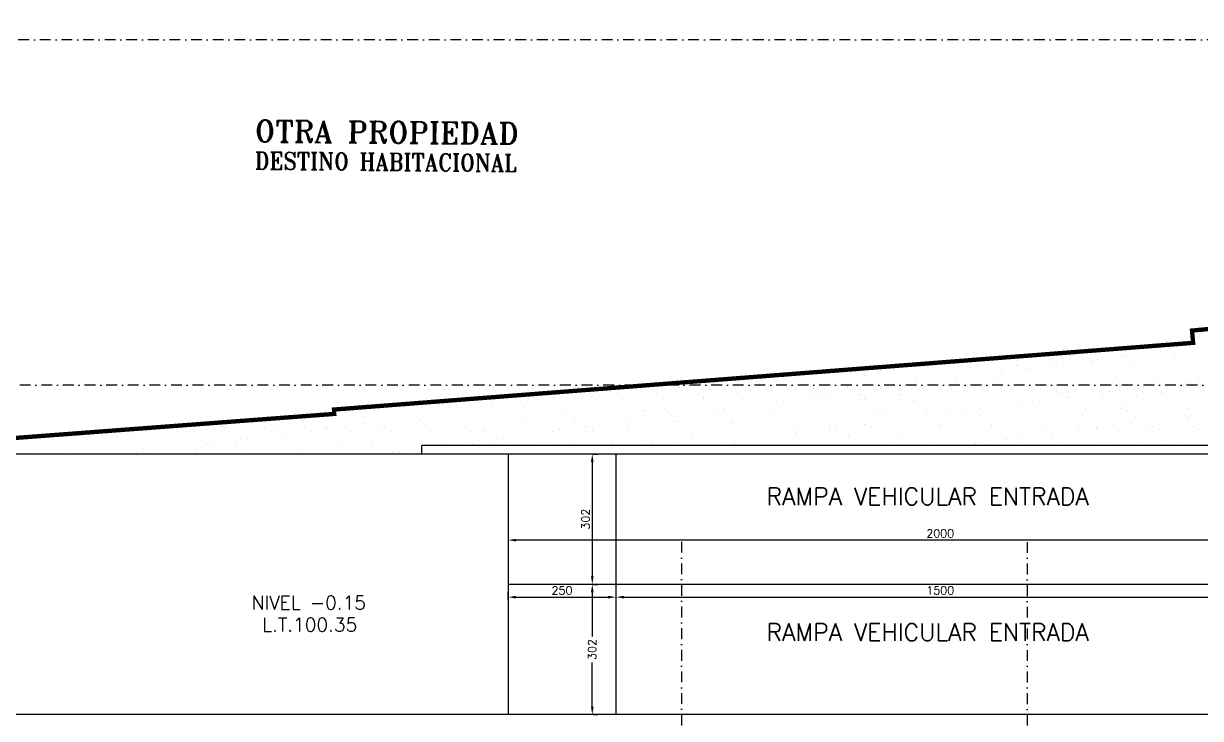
# Model space of a CAD drawing. Header units: millimetres. Extents: x 340 to 1003762, y 22 to 362022.
# Drawn here: x 556993 to 584230, y 291344 to 307432 of the extents above; entities that cross this region are included whole.
import ezdxf

# ---------------------------------------------------------------- set-up
doc = ezdxf.new("R2010")
doc.units = ezdxf.units.MM
doc.linetypes.add('LSBB_P_002 - PLANTA 1° NIVEL SALA DE VENTAS$0$000_ALTILLO PROPUESTA$0$HIDDEN', pattern=[0.375, 0.25, -0.125])
doc.linetypes.add('LSBB_P_002 - PLANTA 1° NIVEL SALA DE VENTAS$0$DASHDOT2', pattern=[0.5, 0.25, -0.125, 0, -0.125])
for name, color, linetype in [('A-DEMOLICION SV', 40, 'Continuous'), ('LSBB_P_002 - PLANTA 1° NIVEL SALA DE VENTAS$0$COTAS 125', 2, 'Continuous'), ('LSBB_P_002 - PLANTA 1° NIVEL SALA DE VENTAS$0$COTAS-EXT', 4, 'Continuous'), ('LSBB_P_002 - PLANTA 1° NIVEL SALA DE VENTAS$0$EJES', 8, 'LSBB_P_002 - PLANTA 1° NIVEL SALA DE VENTAS$0$DASHDOT2'), ('LSBB_P_002 - PLANTA 1° NIVEL SALA DE VENTAS$0$HATCH', 8, 'Continuous'), ('LSBB_P_002 - PLANTA 1° NIVEL SALA DE VENTAS$0$LETRERO', 2, 'Continuous'), ('LSBB_P_002 - PLANTA 1° NIVEL SALA DE VENTAS$0$MUROS', 5, 'Continuous'), ('LSBB_P_002 - PLANTA 1° NIVEL SALA DE VENTAS$0$PAVIMENTOS', 8, 'Continuous'), ('LSBB_P_002 - PLANTA 1° NIVEL SALA DE VENTAS$0$TEXTOS', 7, 'Continuous')]:
    doc.layers.add(name, color=color, linetype=linetype)
doc.layers.add('LSBB_P_002 - PLANTA 1° NIVEL SALA DE VENTAS$0$0.1', color=8, linetype='Continuous', lineweight=5)
doc.styles.add('LSBB_P_002 - PLANTA 1° NIVEL SALA DE VENTAS$0$1212_EXTERIORES OP8$0$STANDARD', font='txt')
doc.styles.add('LSBB_P_002 - PLANTA 1° NIVEL SALA DE VENTAS$0$ROMANS', font='romans')
doc.styles.add('LSBB_P_002 - PLANTA 1° NIVEL SALA DE VENTAS$0$ROMANT', font='romant')
doc.linetypes.add('LSBB_P_002 - PLANTA 1° NIVEL SALA DE VENTAS$0$1212_EXTERIORES OP8$0${ -E- }', pattern='A,4,-0.75,["E",LSBB_P_002 - PLANTA 1° NIVEL SALA DE VENTAS$0$1212_EXTERIORES OP8$0$STANDARD,S=0.15,R=0,X=-0.05,Y=-0.07],-0.75', length=5.5)
doc.dimstyles.new('LSBB_P_002 - PLANTA 1° NIVEL SALA DE VENTAS$0$DIMENSION-125', dxfattribs={"dimscale": 125, "dimtxt": 0.0015, "dimasz": 0.0015, "dimexe": 0.001, "dimexo": 0.0005, "dimgap": 0.0005, "dimtad": 1, "dimdec": 0, "dimlfac": 100, "dimzin": 0, "dimdsep": 46, "dimtxsty": 'LSBB_P_002 - PLANTA 1° NIVEL SALA DE VENTAS$0$ROMANS', "dimcen": 0.004, "dimclrd": 4, "dimclre": 8, "dimclrt": 3, "dimadec": 0, "dimazin": 0, "dimtfac": 1, "dimtdec": 0, "dimtix": 1, "dimtofl": 0, "dimtmove": 2, "dimatfit": 3, "dimfxl": 0, "dimtolj": 1, "dimtzin": 0, "dimarcsym": 0})

# ---------------------------------------------------------------- blocks, each defined once
blk = doc.blocks.new('*X45')
at = {"color": 0}
for p, q in [((530.064, 114.364), (530.064, 114.364)), ((527.042, 113.864), (527.042, 113.864)), ((528.51, 113.854), (528.51, 113.854)), ((528.754, 113.886), (528.754, 113.886)), ((529.162, 113.94), (529.162, 113.94)), ((529.318, 113.96), (529.318, 113.96)), ((529.382, 114.083), (529.382, 114.083)), ((529.562, 113.993), (529.562, 113.993)), ((529.778, 114.094), (529.778, 114.094)), ((529.969, 114.046), (529.969, 114.046)), ((523.722, 113.638), (523.722, 113.638)), ((523.777, 113.587), (523.777, 113.587)), ((523.96, 113.623), (523.96, 113.623)), ((525.702, 113.707), (525.702, 113.707)), ((525.828, 113.626), (525.828, 113.626)), ((525.847, 113.741), (525.847, 113.741)), ((526.14, 113.601), (526.14, 113.601)), ((526.633, 113.751), (526.633, 113.751)), ((526.636, 113.708), (526.636, 113.708)), ((526.739, 113.621), (526.739, 113.621)), ((526.762, 113.628), (526.762, 113.628)), ((526.895, 113.642), (526.895, 113.642)), ((527.098, 113.813), (527.098, 113.813)), ((527.139, 113.674), (527.139, 113.674)), ((527.4, 113.747), (527.4, 113.747)), ((527.547, 113.727), (527.547, 113.727)), ((527.57, 113.71), (527.57, 113.71)), ((527.697, 113.629), (527.697, 113.629)), ((527.703, 113.748), (527.703, 113.748)), ((527.947, 113.78), (527.947, 113.78)), ((528.21, 113.776), (528.21, 113.776)), ((528.26, 113.837), (528.26, 113.837)), ((528.354, 113.834), (528.354, 113.834)), ((528.504, 113.712), (528.504, 113.712)), ((528.631, 113.631), (528.631, 113.631)), ((528.996, 113.786), (528.996, 113.786)), ((529.439, 113.713), (529.439, 113.713)), ((529.461, 113.827), (529.461, 113.827)), ((529.516, 113.776), (529.516, 113.776)), ((529.565, 113.633), (529.565, 113.633)), ((529.763, 113.783), (529.763, 113.783)), ((519.744, 113.324), (519.744, 113.324)), ((519.949, 113.363), (519.949, 113.363)), ((520.457, 113.36), (520.457, 113.36)), ((520.678, 113.326), (520.678, 113.326)), ((520.735, 113.373), (520.735, 113.373)), ((521.502, 113.369), (521.502, 113.369)), ((521.612, 113.327), (521.612, 113.327)), ((521.62, 113.385), (521.62, 113.385)), ((522.312, 113.399), (522.312, 113.399)), ((522.547, 113.329), (522.547, 113.329)), ((522.82, 113.374), (522.82, 113.374)), ((522.875, 113.324), (522.875, 113.324)), ((523.098, 113.409), (523.098, 113.409)), ((523.481, 113.331), (523.481, 113.331)), ((523.865, 113.405), (523.865, 113.405)), ((524.038, 113.348), (524.038, 113.348)), ((524.415, 113.332), (524.415, 113.332)), ((524.473, 113.323), (524.473, 113.323)), ((525.124, 113.408), (525.124, 113.408)), ((525.239, 113.337), (525.239, 113.337)), ((525.28, 113.429), (525.28, 113.429)), ((525.349, 113.334), (525.349, 113.334)), ((525.461, 113.444), (525.461, 113.444)), ((525.524, 113.461), (525.524, 113.461)), ((525.932, 113.515), (525.932, 113.515)), ((526.088, 113.535), (526.088, 113.535)), ((526.196, 113.55), (526.196, 113.55)), ((526.228, 113.44), (526.228, 113.44)), ((526.284, 113.336), (526.284, 113.336)), ((526.332, 113.567), (526.332, 113.567)), ((526.457, 113.311), (526.457, 113.311)), ((527.038, 113.47), (527.038, 113.47)), ((527.218, 113.338), (527.218, 113.338)), ((527.359, 113.574), (527.359, 113.574)), ((527.824, 113.48), (527.824, 113.48)), ((528.152, 113.339), (528.152, 113.339)), ((528.559, 113.564), (528.559, 113.564)), ((528.591, 113.476), (528.591, 113.476)), ((528.614, 113.513), (528.614, 113.513)), ((529.086, 113.341), (529.086, 113.341)), ((529.401, 113.505), (529.401, 113.505)), ((529.777, 113.537), (529.777, 113.537)), ((530.021, 113.343), (530.021, 113.343)), ((516.772, 113.086), (516.772, 113.086)), ((516.928, 113.106), (516.928, 113.106)), ((517.136, 113.134), (517.136, 113.134)), ((517.172, 113.138), (517.172, 113.138)), ((518.299, 113.158), (518.299, 113.158)), ((518.777, 113.056), (518.777, 113.056)), ((519.5, 113.148), (519.5, 113.148)), ((519.555, 113.097), (519.555, 113.097)), ((519.563, 113.066), (519.563, 113.066)), ((520.33, 113.063), (520.33, 113.063)), ((520.718, 113.121), (520.718, 113.121)), ((521.14, 113.092), (521.14, 113.092)), ((521.918, 113.111), (521.918, 113.111)), ((521.926, 113.102), (521.926, 113.102)), ((521.973, 113.06), (521.973, 113.06)), ((522.693, 113.098), (522.693, 113.098)), ((522.701, 113.089), (522.701, 113.089)), ((522.858, 113.11), (522.858, 113.11)), ((523.101, 113.142), (523.101, 113.142)), ((523.136, 113.084), (523.136, 113.084)), ((523.503, 113.127), (523.503, 113.127)), ((523.509, 113.196), (523.509, 113.196)), ((523.665, 113.216), (523.665, 113.216)), ((523.909, 113.248), (523.909, 113.248)), ((524.289, 113.137), (524.289, 113.137)), ((524.317, 113.302), (524.317, 113.302)), ((524.337, 113.074), (524.337, 113.074)), ((525.056, 113.134), (525.056, 113.134)), ((525.294, 113.287), (525.294, 113.287)), ((525.555, 113.048), (525.555, 113.048)), ((525.866, 113.163), (525.866, 113.163)), ((526.652, 113.173), (526.652, 113.173)), ((526.755, 113.037), (526.755, 113.037)), ((527.419, 113.169), (527.419, 113.169)), ((527.657, 113.301), (527.657, 113.301)), ((527.712, 113.25), (527.712, 113.25)), ((528.223, 113.04), (528.223, 113.04)), ((528.229, 113.198), (528.229, 113.198)), ((528.631, 113.093), (528.631, 113.093)), ((528.787, 113.114), (528.787, 113.114)), ((528.875, 113.274), (528.875, 113.274)), ((529.015, 113.208), (529.015, 113.208)), ((529.031, 113.146), (529.031, 113.146)), ((529.438, 113.2), (529.438, 113.2)), ((529.594, 113.22), (529.594, 113.22)), ((529.782, 113.205), (529.782, 113.205)), ((529.838, 113.252), (529.838, 113.252)), ((530.076, 113.264), (530.076, 113.264)), ((513.925, 112.853), (513.925, 112.853)), ((514.35, 112.767), (514.35, 112.767)), ((514.506, 112.787), (514.506, 112.787)), ((514.733, 112.935), (514.733, 112.935)), ((514.75, 112.819), (514.75, 112.819)), ((514.86, 112.854), (514.86, 112.854)), ((514.979, 112.932), (514.979, 112.932)), ((515.157, 112.873), (515.157, 112.873)), ((515.313, 112.893), (515.313, 112.893)), ((515.557, 112.926), (515.557, 112.926)), ((515.604, 112.992), (515.604, 112.992)), ((515.667, 112.937), (515.667, 112.937)), ((515.794, 112.856), (515.794, 112.856)), ((515.965, 112.979), (515.965, 112.979)), ((516.121, 113), (516.121, 113)), ((516.179, 112.921), (516.179, 112.921)), ((516.234, 112.871), (516.234, 112.871)), ((516.365, 113.032), (516.365, 113.032)), ((516.414, 113.021), (516.414, 113.021)), ((516.602, 112.938), (516.602, 112.938)), ((516.728, 112.858), (516.728, 112.858)), ((517.2, 113.031), (517.2, 113.031)), ((517.397, 112.895), (517.397, 112.895)), ((517.536, 112.94), (517.536, 112.94)), ((517.662, 112.86), (517.662, 112.86)), ((517.967, 113.027), (517.967, 113.027)), ((518.47, 112.942), (518.47, 112.942)), ((518.597, 112.861), (518.597, 112.861)), ((518.598, 112.884), (518.598, 112.884)), ((518.653, 112.834), (518.653, 112.834)), ((519.404, 112.944), (519.404, 112.944)), ((519.531, 112.863), (519.531, 112.863)), ((519.816, 112.858), (519.816, 112.858)), ((519.968, 112.785), (519.968, 112.785)), ((520.279, 112.77), (520.279, 112.77)), ((520.339, 112.945), (520.339, 112.945)), ((520.435, 112.791), (520.435, 112.791)), ((520.465, 112.865), (520.465, 112.865)), ((520.679, 112.823), (520.679, 112.823)), ((520.754, 112.795), (520.754, 112.795)), ((521.016, 112.848), (521.016, 112.848)), ((521.072, 112.797), (521.072, 112.797)), ((521.086, 112.877), (521.086, 112.877)), ((521.243, 112.897), (521.243, 112.897)), ((521.273, 112.947), (521.273, 112.947)), ((521.399, 112.866), (521.399, 112.866)), ((521.486, 112.929), (521.486, 112.929)), ((521.521, 112.791), (521.521, 112.791)), ((521.894, 112.983), (521.894, 112.983)), ((522.05, 113.004), (522.05, 113.004)), ((522.207, 112.949), (522.207, 112.949)), ((522.234, 112.821), (522.234, 112.821)), ((522.294, 113.036), (522.294, 113.036)), ((522.331, 112.821), (522.331, 112.821)), ((522.334, 112.868), (522.334, 112.868)), ((523.117, 112.831), (523.117, 112.831)), ((523.141, 112.95), (523.141, 112.95)), ((523.268, 112.87), (523.268, 112.87)), ((523.435, 112.811), (523.435, 112.811)), ((523.884, 112.827), (523.884, 112.827)), ((524.076, 112.952), (524.076, 112.952)), ((524.202, 112.871), (524.202, 112.871)), ((524.392, 113.023), (524.392, 113.023)), ((524.653, 112.784), (524.653, 112.784)), ((524.694, 112.856), (524.694, 112.856)), ((525.01, 112.954), (525.01, 112.954)), ((525.136, 112.873), (525.136, 112.873)), ((525.48, 112.866), (525.48, 112.866)), ((525.853, 112.774), (525.853, 112.774)), ((525.944, 112.955), (525.944, 112.955)), ((526.071, 112.875), (526.071, 112.875)), ((526.208, 112.774), (526.208, 112.774)), ((526.247, 112.862), (526.247, 112.862)), ((526.364, 112.795), (526.364, 112.795)), ((526.608, 112.827), (526.608, 112.827)), ((526.811, 112.987), (526.811, 112.987)), ((526.878, 112.957), (526.878, 112.957)), ((527.005, 112.876), (527.005, 112.876)), ((527.016, 112.881), (527.016, 112.881)), ((527.057, 112.892), (527.057, 112.892)), ((527.172, 112.901), (527.172, 112.901)), ((527.416, 112.933), (527.416, 112.933)), ((527.813, 112.959), (527.813, 112.959)), ((527.823, 112.987), (527.823, 112.987)), ((527.843, 112.902), (527.843, 112.902)), ((527.939, 112.878), (527.939, 112.878)), ((527.973, 113.011), (527.973, 113.011)), ((527.979, 113.008), (527.979, 113.008)), ((528.61, 112.898), (528.61, 112.898)), ((528.747, 112.96), (528.747, 112.96)), ((528.873, 112.88), (528.873, 112.88)), ((529.174, 113), (529.174, 113)), ((529.229, 112.95), (529.229, 112.95)), ((529.42, 112.927), (529.42, 112.927)), ((529.681, 112.962), (529.681, 112.962)), ((529.808, 112.882), (529.808, 112.882)), ((510.644, 112.556), (510.644, 112.556)), ((511.302, 112.653), (511.302, 112.653)), ((511.578, 112.557), (511.578, 112.557)), ((511.658, 112.705), (511.658, 112.705)), ((512.069, 112.649), (512.069, 112.649)), ((512.327, 112.5), (512.327, 112.5)), ((512.512, 112.559), (512.512, 112.559)), ((512.734, 112.554), (512.734, 112.554)), ((512.859, 112.695), (512.859, 112.695)), ((512.879, 112.678), (512.879, 112.678)), ((512.891, 112.575), (512.891, 112.575)), ((512.914, 112.644), (512.914, 112.644)), ((513.135, 112.607), (513.135, 112.607)), ((513.447, 112.561), (513.447, 112.561)), ((513.542, 112.66), (513.542, 112.66)), ((513.665, 112.688), (513.665, 112.688)), ((513.698, 112.681), (513.698, 112.681)), ((513.942, 112.713), (513.942, 112.713)), ((514.077, 112.668), (514.077, 112.668)), ((514.381, 112.563), (514.381, 112.563)), ((514.432, 112.685), (514.432, 112.685)), ((515.242, 112.714), (515.242, 112.714)), ((515.277, 112.658), (515.277, 112.658)), ((515.315, 112.564), (515.315, 112.564)), ((515.333, 112.607), (515.333, 112.607)), ((516.028, 112.724), (516.028, 112.724)), ((516.249, 112.566), (516.249, 112.566)), ((516.495, 112.631), (516.495, 112.631)), ((516.795, 112.72), (516.795, 112.72)), ((517.184, 112.568), (517.184, 112.568)), ((517.605, 112.749), (517.605, 112.749)), ((517.696, 112.621), (517.696, 112.621)), ((517.751, 112.57), (517.751, 112.57)), ((518.118, 112.569), (518.118, 112.569)), ((518.256, 112.504), (518.256, 112.504)), ((518.391, 112.76), (518.391, 112.76)), ((518.664, 112.558), (518.664, 112.558)), ((518.82, 112.578), (518.82, 112.578)), ((518.914, 112.595), (518.914, 112.595)), ((519.052, 112.571), (519.052, 112.571)), ((519.064, 112.611), (519.064, 112.611)), ((519.158, 112.756), (519.158, 112.756)), ((519.471, 112.664), (519.471, 112.664)), ((519.627, 112.685), (519.627, 112.685)), ((519.871, 112.717), (519.871, 112.717)), ((519.986, 112.573), (519.986, 112.573)), ((520.114, 112.584), (520.114, 112.584)), ((520.17, 112.534), (520.17, 112.534)), ((520.921, 112.574), (520.921, 112.574)), ((521.159, 112.514), (521.159, 112.514)), ((521.333, 112.558), (521.333, 112.558)), ((521.855, 112.576), (521.855, 112.576)), ((521.945, 112.524), (521.945, 112.524)), ((522.533, 112.547), (522.533, 112.547)), ((522.588, 112.497), (522.588, 112.497)), ((522.712, 112.52), (522.712, 112.52)), ((522.789, 112.578), (522.789, 112.578)), ((523.49, 112.76), (523.49, 112.76)), ((523.522, 112.549), (523.522, 112.549)), ((523.723, 112.58), (523.723, 112.58)), ((523.751, 112.521), (523.751, 112.521)), ((524.186, 112.508), (524.186, 112.508)), ((524.308, 112.559), (524.308, 112.559)), ((524.593, 112.562), (524.593, 112.562)), ((524.657, 112.581), (524.657, 112.581)), ((524.749, 112.582), (524.749, 112.582)), ((524.952, 112.511), (524.952, 112.511)), ((524.993, 112.614), (524.993, 112.614)), ((525.075, 112.556), (525.075, 112.556)), ((525.401, 112.668), (525.401, 112.668)), ((525.557, 112.689), (525.557, 112.689)), ((525.592, 112.583), (525.592, 112.583)), ((525.801, 112.721), (525.801, 112.721)), ((525.885, 112.585), (525.885, 112.585)), ((525.909, 112.723), (525.909, 112.723)), ((526.526, 112.585), (526.526, 112.585)), ((526.671, 112.595), (526.671, 112.595)), ((527.072, 112.747), (527.072, 112.747)), ((527.438, 112.591), (527.438, 112.591)), ((527.46, 112.586), (527.46, 112.586)), ((528.248, 112.62), (528.248, 112.62)), ((528.272, 112.737), (528.272, 112.737)), ((528.327, 112.686), (528.327, 112.686)), ((528.394, 112.588), (528.394, 112.588)), ((529.033, 112.63), (529.033, 112.63)), ((529.329, 112.59), (529.329, 112.59)), ((529.49, 112.711), (529.49, 112.711)), ((529.801, 112.627), (529.801, 112.627)), ((507.767, 112.311), (507.767, 112.311)), ((508.534, 112.307), (508.534, 112.307)), ((509.344, 112.336), (509.344, 112.336)), ((509.594, 112.418), (509.594, 112.418)), ((510.13, 112.346), (510.13, 112.346)), ((510.312, 112.235), (510.312, 112.235)), ((510.468, 112.256), (510.468, 112.256)), ((510.712, 112.288), (510.712, 112.288)), ((510.757, 112.442), (510.757, 112.442)), ((510.897, 112.342), (510.897, 112.342)), ((511.119, 112.341), (511.119, 112.341)), ((511.276, 112.362), (511.276, 112.362)), ((511.519, 112.394), (511.519, 112.394)), ((511.707, 112.372), (511.707, 112.372)), ((511.927, 112.448), (511.927, 112.448)), ((511.957, 112.432), (511.957, 112.432)), ((512.012, 112.381), (512.012, 112.381)), ((512.083, 112.468), (512.083, 112.468)), ((512.493, 112.382), (512.493, 112.382)), ((513.175, 112.405), (513.175, 112.405)), ((513.26, 112.378), (513.26, 112.378)), ((514.07, 112.407), (514.07, 112.407)), ((514.376, 112.395), (514.376, 112.395)), ((514.431, 112.344), (514.431, 112.344)), ((514.856, 112.417), (514.856, 112.417)), ((515.594, 112.368), (515.594, 112.368)), ((515.623, 112.414), (515.623, 112.414)), ((516.241, 112.239), (516.241, 112.239)), ((516.397, 112.259), (516.397, 112.259)), ((516.433, 112.443), (516.433, 112.443)), ((516.641, 112.292), (516.641, 112.292)), ((516.794, 112.358), (516.794, 112.358)), ((516.849, 112.307), (516.849, 112.307)), ((517.049, 112.345), (517.049, 112.345)), ((517.205, 112.366), (517.205, 112.366)), ((517.219, 112.453), (517.219, 112.453)), ((517.449, 112.398), (517.449, 112.398)), ((517.856, 112.452), (517.856, 112.452)), ((517.986, 112.449), (517.986, 112.449)), ((518.012, 112.472), (518.012, 112.472)), ((518.012, 112.331), (518.012, 112.331)), ((518.796, 112.478), (518.796, 112.478)), ((519.213, 112.321), (519.213, 112.321)), ((519.268, 112.27), (519.268, 112.27)), ((519.582, 112.488), (519.582, 112.488)), ((520.349, 112.485), (520.349, 112.485)), ((520.431, 112.294), (520.431, 112.294)), ((521.631, 112.284), (521.631, 112.284)), ((521.687, 112.233), (521.687, 112.233)), ((522.171, 112.243), (522.171, 112.243)), ((522.327, 112.263), (522.327, 112.263)), ((522.35, 112.243), (522.35, 112.243)), ((522.571, 112.295), (522.571, 112.295)), ((522.849, 112.258), (522.849, 112.258)), ((522.978, 112.349), (522.978, 112.349)), ((523.134, 112.37), (523.134, 112.37)), ((523.135, 112.253), (523.135, 112.253)), ((523.378, 112.402), (523.378, 112.402)), ((523.786, 112.455), (523.786, 112.455)), ((523.903, 112.249), (523.903, 112.249)), ((523.942, 112.476), (523.942, 112.476)), ((524.05, 112.247), (524.05, 112.247)), ((524.713, 112.278), (524.713, 112.278)), ((525.007, 112.46), (525.007, 112.46)), ((525.268, 112.221), (525.268, 112.221)), ((525.498, 112.288), (525.498, 112.288)), ((526.17, 112.484), (526.17, 112.484)), ((526.266, 112.284), (526.266, 112.284)), ((527.076, 112.314), (527.076, 112.314)), ((527.37, 112.474), (527.37, 112.474)), ((527.425, 112.423), (527.425, 112.423)), ((527.861, 112.324), (527.861, 112.324)), ((528.1, 112.247), (528.1, 112.247)), ((528.256, 112.267), (528.256, 112.267)), ((528.5, 112.299), (528.5, 112.299)), ((528.588, 112.447), (528.588, 112.447)), ((528.629, 112.32), (528.629, 112.32)), ((528.907, 112.353), (528.907, 112.353)), ((529.064, 112.374), (529.064, 112.374)), ((529.307, 112.406), (529.307, 112.406)), ((529.439, 112.349), (529.439, 112.349)), ((529.715, 112.459), (529.715, 112.459)), ((529.789, 112.437), (529.789, 112.437)), ((529.844, 112.386), (529.844, 112.386)), ((529.871, 112.48), (529.871, 112.48)), ((503.446, 111.958), (503.446, 111.958)), ((504.116, 111.989), (504.116, 111.989)), ((504.232, 111.968), (504.232, 111.968)), ((504.825, 112.085), (504.825, 112.085)), ((504.999, 111.965), (504.999, 111.965)), ((505.316, 111.979), (505.316, 111.979)), ((505.759, 112.086), (505.759, 112.086)), ((505.809, 111.994), (505.809, 111.994)), ((506.273, 112.191), (506.273, 112.191)), ((506.534, 111.952), (506.534, 111.952)), ((506.567, 112.169), (506.567, 112.169)), ((506.595, 112.004), (506.595, 112.004)), ((506.694, 112.088), (506.694, 112.088)), ((507.362, 112), (507.362, 112)), ((507.436, 112.215), (507.436, 112.215)), ((507.501, 112.17), (507.501, 112.17)), ((507.628, 112.09), (507.628, 112.09)), ((508.172, 112.029), (508.172, 112.029)), ((508.289, 111.969), (508.289, 111.969)), ((508.436, 112.172), (508.436, 112.172)), ((508.562, 112.091), (508.562, 112.091)), ((508.637, 112.205), (508.637, 112.205)), ((508.692, 112.154), (508.692, 112.154)), ((508.697, 112.022), (508.697, 112.022)), ((508.853, 112.043), (508.853, 112.043)), ((508.958, 112.039), (508.958, 112.039)), ((509.097, 112.075), (509.097, 112.075)), ((509.37, 112.174), (509.37, 112.174)), ((509.496, 112.093), (509.496, 112.093)), ((509.504, 112.129), (509.504, 112.129)), ((509.66, 112.149), (509.66, 112.149)), ((509.725, 112.036), (509.725, 112.036)), ((509.855, 112.179), (509.855, 112.179)), ((509.904, 112.181), (509.904, 112.181)), ((510.304, 112.175), (510.304, 112.175)), ((510.431, 112.095), (510.431, 112.095)), ((510.535, 112.065), (510.535, 112.065)), ((511.055, 112.168), (511.055, 112.168)), ((511.11, 112.118), (511.11, 112.118)), ((511.238, 112.177), (511.238, 112.177)), ((511.321, 112.075), (511.321, 112.075)), ((511.365, 112.096), (511.365, 112.096)), ((512.088, 112.071), (512.088, 112.071)), ((512.173, 112.179), (512.173, 112.179)), ((512.273, 112.142), (512.273, 112.142)), ((512.299, 112.098), (512.299, 112.098)), ((512.898, 112.1), (512.898, 112.1)), ((513.107, 112.18), (513.107, 112.18)), ((513.233, 112.1), (513.233, 112.1)), ((513.474, 112.131), (513.474, 112.131)), ((513.529, 112.081), (513.529, 112.081)), ((513.684, 112.11), (513.684, 112.11)), ((514.041, 112.182), (514.041, 112.182)), ((514.168, 112.101), (514.168, 112.101)), ((514.219, 111.973), (514.219, 111.973)), ((514.451, 112.107), (514.451, 112.107)), ((514.626, 112.026), (514.626, 112.026)), ((514.692, 112.105), (514.692, 112.105)), ((514.782, 112.047), (514.782, 112.047)), ((514.975, 112.184), (514.975, 112.184)), ((515.026, 112.079), (515.026, 112.079)), ((515.102, 112.103), (515.102, 112.103)), ((515.261, 112.136), (515.261, 112.136)), ((515.434, 112.133), (515.434, 112.133)), ((515.59, 112.153), (515.59, 112.153)), ((515.834, 112.185), (515.834, 112.185)), ((515.892, 112.095), (515.892, 112.095)), ((515.91, 112.185), (515.91, 112.185)), ((515.948, 112.044), (515.948, 112.044)), ((516.036, 112.105), (516.036, 112.105)), ((516.047, 112.146), (516.047, 112.146)), ((516.814, 112.142), (516.814, 112.142)), ((516.844, 112.187), (516.844, 112.187)), ((516.97, 112.107), (516.97, 112.107)), ((517.11, 112.068), (517.11, 112.068)), ((517.624, 112.171), (517.624, 112.171)), ((517.778, 112.189), (517.778, 112.189)), ((517.905, 112.108), (517.905, 112.108)), ((518.311, 112.058), (518.311, 112.058)), ((518.366, 112.007), (518.366, 112.007)), ((518.41, 112.181), (518.41, 112.181)), ((518.712, 112.191), (518.712, 112.191)), ((518.839, 112.11), (518.839, 112.11)), ((519.177, 112.178), (519.177, 112.178)), ((519.529, 112.031), (519.529, 112.031)), ((519.647, 112.192), (519.647, 112.192)), ((519.773, 112.112), (519.773, 112.112)), ((519.987, 112.207), (519.987, 112.207)), ((520.148, 111.977), (520.148, 111.977)), ((520.555, 112.03), (520.555, 112.03)), ((520.581, 112.194), (520.581, 112.194)), ((520.707, 112.113), (520.707, 112.113)), ((520.712, 112.051), (520.712, 112.051)), ((520.729, 112.021), (520.729, 112.021)), ((520.773, 112.217), (520.773, 112.217)), ((520.785, 111.97), (520.785, 111.97)), ((520.956, 112.083), (520.956, 112.083)), ((521.363, 112.136), (521.363, 112.136)), ((521.515, 112.196), (521.515, 112.196)), ((521.519, 112.157), (521.519, 112.157)), ((521.54, 112.213), (521.54, 112.213)), ((521.642, 112.115), (521.642, 112.115)), ((521.763, 112.189), (521.763, 112.189)), ((521.948, 111.994), (521.948, 111.994)), ((522.449, 112.197), (522.449, 112.197)), ((522.576, 112.117), (522.576, 112.117)), ((523.148, 111.984), (523.148, 111.984)), ((523.384, 112.199), (523.384, 112.199)), ((523.51, 112.118), (523.51, 112.118)), ((523.541, 111.971), (523.541, 111.971)), ((524.105, 112.197), (524.105, 112.197)), ((524.318, 112.201), (524.318, 112.201)), ((524.326, 111.981), (524.326, 111.981)), ((524.366, 111.958), (524.366, 111.958)), ((524.444, 112.12), (524.444, 112.12)), ((525.094, 111.978), (525.094, 111.978)), ((525.252, 112.202), (525.252, 112.202)), ((525.379, 112.122), (525.379, 112.122)), ((525.567, 111.947), (525.567, 111.947)), ((525.833, 111.948), (525.833, 111.948)), ((525.904, 112.007), (525.904, 112.007)), ((526.077, 111.98), (526.077, 111.98)), ((526.186, 112.204), (526.186, 112.204)), ((526.313, 112.124), (526.313, 112.124)), ((526.468, 112.21), (526.468, 112.21)), ((526.485, 112.034), (526.485, 112.034)), ((526.524, 112.16), (526.524, 112.16)), ((526.641, 112.055), (526.641, 112.055)), ((526.689, 112.017), (526.689, 112.017)), ((526.885, 112.087), (526.885, 112.087)), ((527.121, 112.206), (527.121, 112.206)), ((527.247, 112.125), (527.247, 112.125)), ((527.292, 112.14), (527.292, 112.14)), ((527.448, 112.161), (527.448, 112.161)), ((527.457, 112.013), (527.457, 112.013)), ((527.686, 112.184), (527.686, 112.184)), ((527.692, 112.193), (527.692, 112.193)), ((528.055, 112.208), (528.055, 112.208)), ((528.181, 112.127), (528.181, 112.127)), ((528.267, 112.042), (528.267, 112.042)), ((528.887, 112.174), (528.887, 112.174)), ((528.942, 112.123), (528.942, 112.123)), ((528.989, 112.209), (528.989, 112.209)), ((529.052, 112.052), (529.052, 112.052)), ((529.116, 112.129), (529.116, 112.129)), ((529.82, 112.049), (529.82, 112.049)), ((529.923, 112.211), (529.923, 112.211)), ((530.05, 112.13), (530.05, 112.13)), ((503.214, 111.726), (503.214, 111.726)), ((503.412, 111.791), (503.412, 111.791)), ((504.346, 111.793), (504.346, 111.793)), ((504.414, 111.715), (504.414, 111.715)), ((504.637, 111.687), (504.637, 111.687)), ((505.281, 111.794), (505.281, 111.794)), ((505.371, 111.928), (505.371, 111.928)), ((505.423, 111.697), (505.423, 111.697)), ((505.632, 111.689), (505.632, 111.689)), ((506.19, 111.693), (506.19, 111.693)), ((506.215, 111.796), (506.215, 111.796)), ((506.274, 111.703), (506.274, 111.703)), ((506.43, 111.724), (506.43, 111.724)), ((506.674, 111.756), (506.674, 111.756)), ((506.833, 111.678), (506.833, 111.678)), ((507, 111.723), (507, 111.723)), ((507.082, 111.81), (507.082, 111.81)), ((507.149, 111.798), (507.149, 111.798)), ((507.238, 111.83), (507.238, 111.83)), ((507.482, 111.862), (507.482, 111.862)), ((507.735, 111.942), (507.735, 111.942)), ((507.786, 111.733), (507.786, 111.733)), ((507.79, 111.891), (507.79, 111.891)), ((507.889, 111.916), (507.889, 111.916)), ((508.045, 111.937), (508.045, 111.937)), ((508.083, 111.799), (508.083, 111.799)), ((508.553, 111.729), (508.553, 111.729)), ((508.953, 111.915), (508.953, 111.915)), ((509.018, 111.801), (509.018, 111.801)), ((509.363, 111.758), (509.363, 111.758)), ((509.952, 111.803), (509.952, 111.803)), ((510.149, 111.768), (510.149, 111.768)), ((510.153, 111.905), (510.153, 111.905)), ((510.209, 111.854), (510.209, 111.854)), ((510.886, 111.805), (510.886, 111.805)), ((510.916, 111.764), (510.916, 111.764)), ((511.371, 111.878), (511.371, 111.878)), ((511.726, 111.794), (511.726, 111.794)), ((511.82, 111.806), (511.82, 111.806)), ((512.512, 111.804), (512.512, 111.804)), ((512.572, 111.868), (512.572, 111.868)), ((512.627, 111.817), (512.627, 111.817)), ((512.755, 111.808), (512.755, 111.808)), ((513.011, 111.814), (513.011, 111.814)), ((513.167, 111.834), (513.167, 111.834)), ((513.279, 111.8), (513.279, 111.8)), ((513.411, 111.866), (513.411, 111.866)), ((513.689, 111.81), (513.689, 111.81)), ((513.79, 111.842), (513.79, 111.842)), ((513.819, 111.92), (513.819, 111.92)), ((513.975, 111.941), (513.975, 111.941)), ((514.089, 111.829), (514.089, 111.829)), ((514.623, 111.811), (514.623, 111.811)), ((514.875, 111.839), (514.875, 111.839)), ((514.99, 111.831), (514.99, 111.831)), ((515.046, 111.781), (515.046, 111.781)), ((515.557, 111.813), (515.557, 111.813)), ((515.642, 111.835), (515.642, 111.835)), ((516.209, 111.805), (516.209, 111.805)), ((516.452, 111.865), (516.452, 111.865)), ((516.492, 111.815), (516.492, 111.815)), ((517.238, 111.875), (517.238, 111.875)), ((517.409, 111.794), (517.409, 111.794)), ((517.426, 111.816), (517.426, 111.816)), ((518.005, 111.871), (518.005, 111.871)), ((518.36, 111.818), (518.36, 111.818)), ((518.815, 111.9), (518.815, 111.9)), ((518.94, 111.818), (518.94, 111.818)), ((519.097, 111.838), (519.097, 111.838)), ((519.294, 111.82), (519.294, 111.82)), ((519.34, 111.87), (519.34, 111.87)), ((519.6, 111.91), (519.6, 111.91)), ((519.748, 111.924), (519.748, 111.924)), ((519.904, 111.944), (519.904, 111.944)), ((520.229, 111.822), (520.229, 111.822)), ((520.368, 111.907), (520.368, 111.907)), ((521.163, 111.823), (521.163, 111.823)), ((521.178, 111.936), (521.178, 111.936)), ((521.963, 111.946), (521.963, 111.946)), ((522.097, 111.825), (522.097, 111.825)), ((522.731, 111.942), (522.731, 111.942)), ((523.031, 111.827), (523.031, 111.827)), ((523.203, 111.933), (523.203, 111.933)), ((523.966, 111.828), (523.966, 111.828)), ((524.87, 111.821), (524.87, 111.821)), ((524.9, 111.83), (524.9, 111.83)), ((525.026, 111.842), (525.026, 111.842)), ((525.27, 111.874), (525.27, 111.874)), ((525.622, 111.897), (525.622, 111.897)), ((525.677, 111.928), (525.677, 111.928)), ((525.834, 111.832), (525.834, 111.832)), ((526.768, 111.833), (526.768, 111.833)), ((526.785, 111.921), (526.785, 111.921)), ((527.703, 111.835), (527.703, 111.835)), ((527.985, 111.91), (527.985, 111.91)), ((528.04, 111.86), (528.04, 111.86)), ((528.637, 111.837), (528.637, 111.837)), ((529.203, 111.884), (529.203, 111.884)), ((529.458, 111.771), (529.458, 111.771)), ((529.571, 111.839), (529.571, 111.839)), ((503.06, 111.662), (503.06, 111.662)), ((503.827, 111.658), (503.827, 111.658)), ((504.47, 111.665), (504.47, 111.665)), ((505.467, 111.597), (505.467, 111.597)), ((505.623, 111.618), (505.623, 111.618)), ((505.867, 111.65), (505.867, 111.65)), ((506.888, 111.628), (506.888, 111.628)), ((508.051, 111.652), (508.051, 111.652)), ((509.251, 111.642), (509.251, 111.642)), ((509.307, 111.591), (509.307, 111.591)), ((510.47, 111.615), (510.47, 111.615)), ((511.396, 111.601), (511.396, 111.601)), ((511.552, 111.622), (511.552, 111.622)), ((511.67, 111.605), (511.67, 111.605)), ((511.796, 111.654), (511.796, 111.654))]:
    blk.add_line(p, q, dxfattribs=at)
blk = doc.blocks.new('*D72')
at = {"layer": 'LSBB_P_002 - PLANTA 1° NIVEL SALA DE VENTAS$0$COTAS 125', "color": 8, "linetype": 'Continuous', "lineweight": -2, "transparency": 16777216}
for p, q in [((793.924, 308.195), (793.924, 308.385)), ((808.929, 308.195), (808.929, 308.385))]:
    blk.add_line(p, q, dxfattribs=at)
at = {"layer": 'LSBB_P_002 - PLANTA 1° NIVEL SALA DE VENTAS$0$COTAS 125', "linetype": 'Continuous', "lineweight": -2, "transparency": 16777216}
blk.add_line((794.112, 308.26), (808.742, 308.26), dxfattribs=at)
at = {"layer": 'LSBB_P_002 - PLANTA 1° NIVEL SALA DE VENTAS$0$COTAS 125', "transparency": 16777216}
for points in [[(794.112, 308.292), (794.112, 308.229), (793.924, 308.26)], [(808.742, 308.292), (808.742, 308.229), (808.929, 308.26)]]:
    blk.add_solid(points, dxfattribs=at)
at = {"layer": 'LSBB_P_002 - PLANTA 1° NIVEL SALA DE VENTAS$0$COTAS 125', "color": 2, "transparency": 16777216, "insert": (801.427, 308.417), "char_height": 0.1875, "attachment_point": 5, "style": 'LSBB_P_002 - PLANTA 1° NIVEL SALA DE VENTAS$0$ROMANS'}
blk.add_mtext('\\A1;1500', dxfattribs=at)
blk = doc.blocks.new('*D73')
at = {"layer": 'LSBB_P_002 - PLANTA 1° NIVEL SALA DE VENTAS$0$COTAS 125', "color": 8, "linetype": 'Continuous', "lineweight": -2, "transparency": 16777216}
for p, q in [((791.424, 309.549), (791.424, 309.456)), ((811.429, 309.549), (811.429, 309.456))]:
    blk.add_line(p, q, dxfattribs=at)
at = {"layer": 'LSBB_P_002 - PLANTA 1° NIVEL SALA DE VENTAS$0$COTAS 125', "linetype": 'Continuous', "lineweight": -2, "transparency": 16777216}
blk.add_line((811.242, 309.581), (791.612, 309.581), dxfattribs=at)
at = {"layer": 'LSBB_P_002 - PLANTA 1° NIVEL SALA DE VENTAS$0$COTAS 125', "transparency": 16777216}
for points in [[(791.612, 309.612), (791.612, 309.549), (791.424, 309.581)], [(811.242, 309.612), (811.242, 309.549), (811.429, 309.581)]]:
    blk.add_solid(points, dxfattribs=at)
at = {"layer": 'LSBB_P_002 - PLANTA 1° NIVEL SALA DE VENTAS$0$COTAS 125', "color": 2, "transparency": 16777216, "insert": (801.427, 309.737), "char_height": 0.1875, "attachment_point": 5, "style": 'LSBB_P_002 - PLANTA 1° NIVEL SALA DE VENTAS$0$ROMANS'}
blk.add_mtext('\\A1;2000', dxfattribs=at)
blk = doc.blocks.new('*D74')
at = {"layer": 'LSBB_P_002 - PLANTA 1° NIVEL SALA DE VENTAS$0$COTAS 125', "linetype": 'Continuous', "lineweight": -2, "transparency": 16777216}
blk.add_line((793.374, 311.386), (793.374, 308.745), dxfattribs=at)
at = {"layer": 'LSBB_P_002 - PLANTA 1° NIVEL SALA DE VENTAS$0$COTAS 125', "color": 8, "linetype": 'Continuous', "lineweight": -2, "transparency": 16777216}
for p, q in [((793.406, 311.574), (793.499, 311.574)), ((793.406, 308.557), (793.499, 308.557))]:
    blk.add_line(p, q, dxfattribs=at)
at = {"layer": 'LSBB_P_002 - PLANTA 1° NIVEL SALA DE VENTAS$0$COTAS 125', "transparency": 16777216}
for points in [[(793.343, 311.386), (793.405, 311.386), (793.374, 311.574)], [(793.343, 308.745), (793.405, 308.745), (793.374, 308.557)]]:
    blk.add_solid(points, dxfattribs=at)
at = {"layer": 'LSBB_P_002 - PLANTA 1° NIVEL SALA DE VENTAS$0$COTAS 125', "color": 2, "transparency": 16777216, "insert": (793.218, 310.066), "char_height": 0.1875, "attachment_point": 5, "rotation": 90, "style": 'LSBB_P_002 - PLANTA 1° NIVEL SALA DE VENTAS$0$ROMANS'}
blk.add_mtext('\\A1;302', dxfattribs=at)
blk = doc.blocks.new('*D75')
at = {"layer": 'LSBB_P_002 - PLANTA 1° NIVEL SALA DE VENTAS$0$COTAS 125', "color": 8, "linetype": 'Continuous', "lineweight": -2, "transparency": 16777216}
for p, q in [((791.424, 308.195), (791.424, 308.385)), ((793.924, 308.195), (793.924, 308.385))]:
    blk.add_line(p, q, dxfattribs=at)
at = {"layer": 'LSBB_P_002 - PLANTA 1° NIVEL SALA DE VENTAS$0$COTAS 125', "linetype": 'Continuous', "lineweight": -2, "transparency": 16777216}
blk.add_line((791.612, 308.26), (793.737, 308.26), dxfattribs=at)
at = {"layer": 'LSBB_P_002 - PLANTA 1° NIVEL SALA DE VENTAS$0$COTAS 125', "transparency": 16777216}
for points in [[(791.612, 308.292), (791.612, 308.229), (791.424, 308.26)], [(793.737, 308.292), (793.737, 308.229), (793.924, 308.26)]]:
    blk.add_solid(points, dxfattribs=at)
at = {"layer": 'LSBB_P_002 - PLANTA 1° NIVEL SALA DE VENTAS$0$COTAS 125', "color": 2, "transparency": 16777216, "insert": (792.674, 308.417), "char_height": 0.1875, "attachment_point": 5, "style": 'LSBB_P_002 - PLANTA 1° NIVEL SALA DE VENTAS$0$ROMANS'}
blk.add_mtext('\\A1;250', dxfattribs=at)
blk = doc.blocks.new('*D76')
at = {"layer": 'LSBB_P_002 - PLANTA 1° NIVEL SALA DE VENTAS$0$COTAS 125', "linetype": 'Continuous', "lineweight": -2, "transparency": 16777216}
for p, q in [((793.374, 308.37), (793.374, 307.353)), ((793.374, 305.728), (793.374, 306.745))]:
    blk.add_line(p, q, dxfattribs=at)
at = {"layer": 'LSBB_P_002 - PLANTA 1° NIVEL SALA DE VENTAS$0$COTAS 125', "color": 8, "linetype": 'Continuous', "lineweight": -2, "transparency": 16777216}
for p, q in [((793.406, 308.557), (793.499, 308.557)), ((793.406, 305.541), (793.499, 305.541))]:
    blk.add_line(p, q, dxfattribs=at)
at = {"layer": 'LSBB_P_002 - PLANTA 1° NIVEL SALA DE VENTAS$0$COTAS 125', "transparency": 16777216}
for points in [[(793.343, 308.37), (793.405, 308.37), (793.374, 308.557)], [(793.343, 305.728), (793.405, 305.728), (793.374, 305.541)]]:
    blk.add_solid(points, dxfattribs=at)
at = {"layer": 'LSBB_P_002 - PLANTA 1° NIVEL SALA DE VENTAS$0$COTAS 125', "color": 2, "transparency": 16777216, "insert": (793.37, 307.049), "char_height": 0.1875, "attachment_point": 5, "rotation": 90, "style": 'LSBB_P_002 - PLANTA 1° NIVEL SALA DE VENTAS$0$ROMANS'}
blk.add_mtext('\\A1;302', dxfattribs=at)
blk = doc.blocks.new('LSBB_P_002 - PLANTA 1° NIVEL SALA DE VENTAS', base_point=(223.57, 14.22))
at = {"layer": 'LSBB_P_002 - PLANTA 1° NIVEL SALA DE VENTAS$0$0.1', "linetype": 'LSBB_P_002 - PLANTA 1° NIVEL SALA DE VENTAS$0$1212_EXTERIORES OP8$0${ -E- }', "const_width": 0.1}
blk.add_lwpolyline([(767.369, 324), (768.571, 311.217), (776.864, 311.708), (787.403, 312.503), (787.397, 312.604), (807.28, 314.148), (807.254, 314.432), (811.116, 314.798), (810.909, 327.194), (794.883, 326.28), (788.186, 325.891), (787.156, 325.821), (778.341, 325.036), (767.371, 323.97)], close=True, dxfattribs=at)
at = {"layer": 'LSBB_P_002 - PLANTA 1° NIVEL SALA DE VENTAS$0$EJES'}
for p, q in [((877.859, 321.166), (769.057, 321.166)), ((877.894, 313.166), (769.057, 313.166)), ((795.439, 309.541), (795.439, 242.519)), ((803.439, 309.537), (803.439, 242.519))]:
    blk.add_line(p, q, dxfattribs=at)
at = {"layer": 'LSBB_P_002 - PLANTA 1° NIVEL SALA DE VENTAS$0$MUROS'}
blk.add_line((815.064, 305.541), (775.162, 305.541), dxfattribs=at)
blk.add_line((815.064, 305.541), (775.162, 305.541), dxfattribs=at)
at = {"layer": 'LSBB_P_002 - PLANTA 1° NIVEL SALA DE VENTAS$0$PAVIMENTOS', "color": 8}
for p, q in [((815.064, 311.774), (789.424, 311.774)), ((789.424, 311.774), (789.424, 311.574)), ((815.064, 311.574), (774.599, 311.574)), ((791.424, 311.574), (791.424, 305.541)), ((793.924, 305.541), (793.924, 311.574)), ((811.429, 308.557), (791.424, 308.557))]:
    blk.add_line(p, q, dxfattribs=at)
at = {"layer": 'LSBB_P_002 - PLANTA 1° NIVEL SALA DE VENTAS$0$PAVIMENTOS', "color": 8, "flags": 128}
for points in [[(791.424, 310.152, 0, 0.25, 0), (792.174, 310.152, 0, 0, 0), (811.429, 310.152, 0, 0, 0)], [(791.424, 307.051, 0, 0.25, 0), (792.174, 307.051, 0, 0, 0), (811.429, 307.051, 0, 0, 0)]]:
    blk.add_lwpolyline(points, format="xyseb", dxfattribs=at)
at = {"layer": 'LSBB_P_002 - PLANTA 1° NIVEL SALA DE VENTAS$0$HATCH', "color": 9, "linetype": 'LSBB_P_002 - PLANTA 1° NIVEL SALA DE VENTAS$0$000_ALTILLO PROPUESTA$0$HIDDEN'}
blk.add_blockref('*X45', (277.354, 200.004), dxfattribs=at)
at = {"layer": 'LSBB_P_002 - PLANTA 1° NIVEL SALA DE VENTAS$0$COTAS-EXT', "color": 4, "style": 'LSBB_P_002 - PLANTA 1° NIVEL SALA DE VENTAS$0$ROMANT', "width": 0.9}
blk.add_text('DESTINO HABITACIONAL', height=0.4, rotation=359.4576, dxfattribs=at).set_placement((785.563, 318.166))
at = {"layer": 'LSBB_P_002 - PLANTA 1° NIVEL SALA DE VENTAS$0$LETRERO', "style": 'LSBB_P_002 - PLANTA 1° NIVEL SALA DE VENTAS$0$ROMANS'}
for s, p in [('NIVEL -0.15 ', (785.49, 307.976)), ('L.T.100.35', (785.735, 307.465))]:
    blk.add_text(s, height=0.315, rotation=0, dxfattribs=at).set_placement(p)
at = {"layer": 'LSBB_P_002 - PLANTA 1° NIVEL SALA DE VENTAS$0$PAVIMENTOS', "color": 8, "style": 'LSBB_P_002 - PLANTA 1° NIVEL SALA DE VENTAS$0$ROMANS'}
for p in [(797.409, 310.394), (797.409, 307.248)]:
    blk.add_text('RAMPA VEHICULAR ENTRADA', height=0.4, dxfattribs=at).set_placement(p)
at = {"layer": 'LSBB_P_002 - PLANTA 1° NIVEL SALA DE VENTAS$0$TEXTOS', "color": 4, "style": 'LSBB_P_002 - PLANTA 1° NIVEL SALA DE VENTAS$0$ROMANT'}
blk.add_text('OTRA PROPIEDAD', height=0.5, rotation=359.4576, dxfattribs=at).set_placement((785.563, 318.803))
at = {"layer": 'LSBB_P_002 - PLANTA 1° NIVEL SALA DE VENTAS$0$COTAS 125', "color": 2}
dim = blk.add_linear_dim(base=(793.374, 308.557), p1=(793.343, 311.574), p2=(793.343, 308.557), angle=90, dimstyle='LSBB_P_002 - PLANTA 1° NIVEL SALA DE VENTAS$0$DIMENSION-125', override={"dimclrd": 256, "dimclrt": 2, "dimfxl": 0.005}, dxfattribs=at)
dim.commit()
dim.dimension.update_dxf_attribs({"geometry": '*D74', "text_midpoint": (793.218, 310.066)})
for base, p1, p2, picture, middle in [((791.424480522, 309.580740824), (811.429480522, 309.611792493), (791.424480522, 309.611792497), '*D73', (801.426980522, 309.736990824)), ((793.924, 308.26), (791.424, 308.133), (793.924, 308.133), '*D75', (792.674, 308.417)), ((808.929480521, 308.26035217), (793.924480522, 308.132954867), (808.929480521, 308.132954867), '*D72', (801.426980521, 308.41660217))]:
    dim = blk.add_linear_dim(base=base, p1=p1, p2=p2, dimstyle='LSBB_P_002 - PLANTA 1° NIVEL SALA DE VENTAS$0$DIMENSION-125', override={"dimclrd": 256, "dimclrt": 2, "dimfxl": 0.005}, dxfattribs=at)
    dim.commit()
    dim.dimension.update_dxf_attribs({"geometry": picture, "text_midpoint": middle})
dim = blk.add_linear_dim(base=(793.374, 305.541), p1=(793.343, 308.557), p2=(793.343, 305.541), angle=90, dimstyle='LSBB_P_002 - PLANTA 1° NIVEL SALA DE VENTAS$0$DIMENSION-125', override={"dimclrd": 256, "dimclrt": 2, "dimfxl": 0.005}, dxfattribs=at)
dim.commit()
dim.dimension.update_dxf_attribs({"geometry": '*D76', "text_midpoint": (793.37, 307.049), "dimtype": 128})

msp = doc.modelspace()

# ---------------------------------------------------------------- block references
at = {"layer": 'A-DEMOLICION SV', "xscale": 1000, "yscale": 1000, "zscale": 1000}
msp.add_blockref('LSBB_P_002 - PLANTA 1° NIVEL SALA DE VENTAS', (351, 112), dxfattribs=at)

doc.saveas('drawing.dxf')
